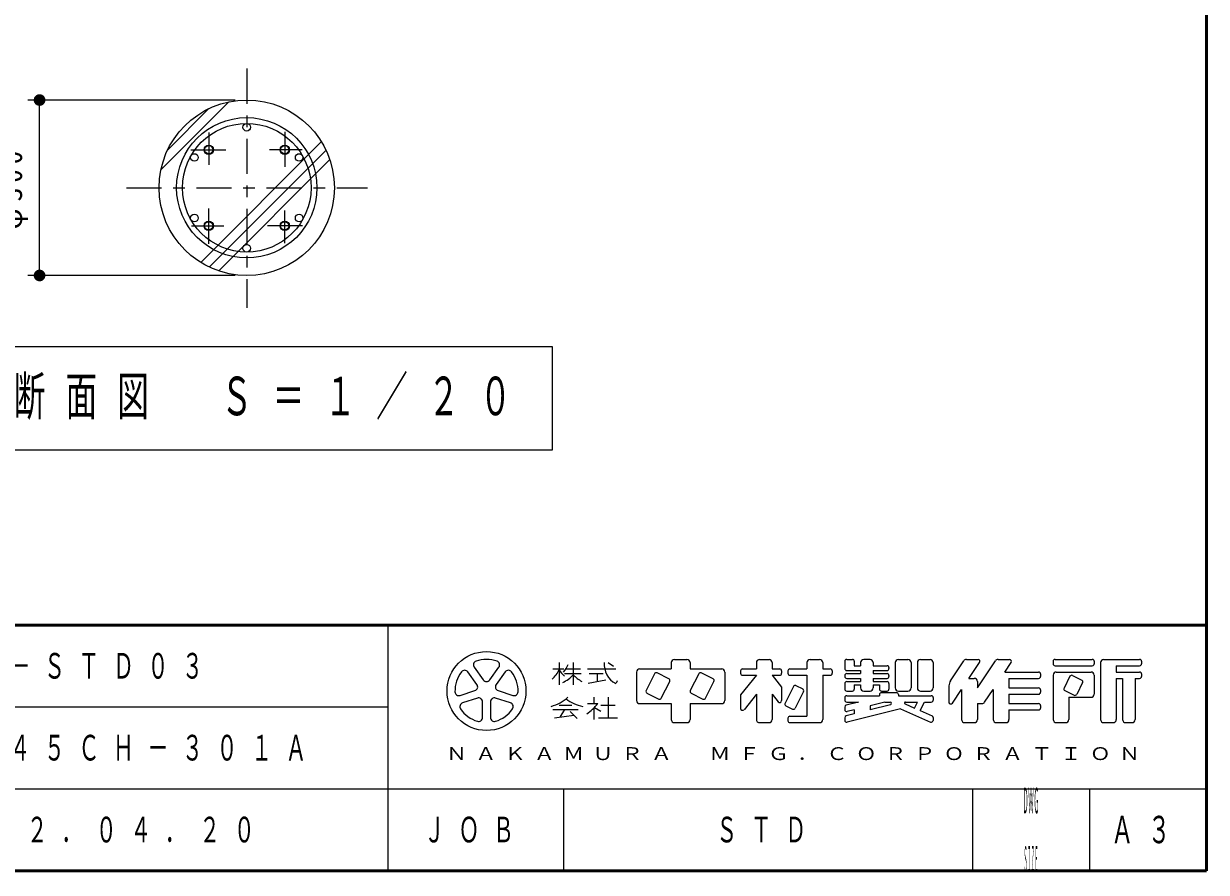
# Model space of a CAD drawing. Units: millimetres on the paper, with parts at other scales. Extents: x -385 to 6, y 0 to 267.
# Drawn here: x -101.2 to 0, y -0.1 to 72.4 of the extents above; entities that cross this region are included whole.
import ezdxf
from ezdxf.enums import TextEntityAlignment as Align

# ---------------------------------------------------------------- set-up
doc = ezdxf.new("R2010")
doc.units = ezdxf.units.MM
doc.linetypes.add('USER2', pattern=[6, 3, -1, 1, -1])
doc.layers.add('LY_1', color=7, linetype='Continuous', lineweight=25)
doc.styles.add('ＭＳ ゴシック', font='')
doc.styles.get('ＭＳ ゴシック').set_extended_font_data('MS Gothic')

# ---------------------------------------------------------------- blocks, each defined once
blk = doc.blocks.new('filled_dot')
at = {"color": 0, "linetype": 'Continuous', "lineweight": -2, "const_width": 1.25}
blk.add_lwpolyline([(-0.625, 0, 1), (0.625, 0, 1)], format="xyb", close=True, dxfattribs=at)

msp = doc.modelspace()

# ---------------------------------------------------------------- linework, layer by layer
at = {"layer": 'LY_1', "lineweight": 50}
for p, q in [((0, 0), (0, 267)), ((-385, 21), (0, 21)), ((-385, 0), (0, 0))]:
    msp.add_line(p, q, dxfattribs=at)
at = {"layer": 'LY_1', "linetype": 'USER2', "lineweight": 13}
for p, q in [((-82.08, 68.574), (-82.08, 48.125)), ((-92.377, 58.388), (-71.755, 58.388))]:
    msp.add_line(p, q, dxfattribs=at)
at = {"layer": 'LY_1', "lineweight": 13}
for p, q in [((-83.08, 65.888), (-100.802, 65.888)), ((-99.802, 50.888), (-99.802, 65.888)), ((-89.422, 59.919), (-83.611, 65.73)), ((-88.844, 61.629), (-85.321, 65.152)), ((-86.021, 52.007), (-75.699, 62.329)), ((-85.287, 51.609), (-75.3, 61.596)), ((-84.482, 51.283), (-74.975, 60.79)), ((-83.08, 50.888), (-100.802, 50.888)), ((-55.93, 44.788), (-108.23, 44.788)), ((-55.93, 35.988), (-55.93, 44.788)), ((-108.23, 35.988), (-55.93, 35.988)), ((-62.629, 17.393), (-61.844, 16.313)), ((-61.298, 16.313), (-60.513, 17.393)), ((-48.476, 17.253), (-45.776, 17.253)), ((-45.776, 17.793), (-45.776, 17.253)), ((-45.506, 18.063), (-44.426, 18.063)), ((-44.156, 17.793), (-44.156, 17.253)), ((-44.156, 17.253), (-41.456, 17.253)), ((-39.674, 17.253), (-38.486, 17.253)), ((-38.486, 17.793), (-38.486, 17.253)), ((-38.216, 18.063), (-37.406, 18.063)), ((-37.136, 17.793), (-37.136, 17.253)), ((-37.136, 17.253), (-36.488, 17.253)), ((-35.624, 17.253), (-34.166, 17.253)), ((-34.166, 17.793), (-34.166, 17.253)), ((-33.896, 18.063), (-33.086, 18.063)), ((-32.816, 17.793), (-32.816, 17.253)), ((-32.816, 17.253), (-32.168, 17.253)), ((-30.926, 17.901), (-30.926, 17.28)), ((-30.764, 18.063), (-30.278, 18.063)), ((-30.116, 17.901), (-30.116, 17.523)), ((-30.116, 17.523), (-29.576, 17.523)), ((-29.576, 17.793), (-29.576, 17.523)), ((-28.766, 18.063), (-29.306, 18.063)), ((-28.496, 17.793), (-28.496, 17.523)), ((-28.496, 17.523), (-27.308, 17.523)), ((-27.146, 17.361), (-27.146, 17.28)), ((-26.606, 17.793), (-26.606, 15.633)), ((-26.336, 18.063), (-25.526, 18.063)), ((-25.256, 17.793), (-25.256, 15.633)), ((-24.716, 17.793), (-24.716, 15.633)), ((-24.446, 18.063), (-23.636, 18.063)), ((-23.366, 17.793), (-23.366, 15.633)), ((-21.88, 16.242), (-20.746, 17.943)), ((-20.521, 18.063), (-19.529, 18.063)), ((-20.306, 16.443), (-19.394, 17.811)), ((-19.586, 15.633), (-18.046, 17.943)), ((-17.821, 18.063), (-16.829, 18.063)), ((-17.246, 16.983), (-16.694, 17.811)), ((-13.106, 17.901), (-13.106, 17.685)), ((-12.944, 18.063), (-9.758, 18.063)), ((-12.944, 17.523), (-9.758, 17.523)), ((-9.596, 17.901), (-9.596, 17.685)), ((-9.056, 17.793), (-9.056, 12.933)), ((-8.786, 18.063), (-5.708, 18.063)), ((-7.706, 17.523), (-7.706, 16.983)), ((-7.706, 17.523), (-5.708, 17.523)), ((-5.546, 17.901), (-5.546, 17.685)), ((-62.39, 15.917), (-63.175, 16.997)), ((-59.967, 16.997), (-60.752, 15.917)), ((-48.746, 16.983), (-48.746, 14.553)), ((-47.198, 16.838), (-47.918, 15.4)), ((-45.975, 16.408), (-46.981, 16.911)), ((-46.622, 14.752), (-45.902, 16.19)), ((-43.418, 16.838), (-44.138, 15.4)), ((-42.195, 16.408), (-43.201, 16.911)), ((-42.842, 14.752), (-42.122, 16.19)), ((-41.186, 16.983), (-41.186, 14.553)), ((-39.836, 17.091), (-39.836, 16.875)), ((-38.486, 16.713), (-39.836, 15.026)), ((-39.674, 16.713), (-38.486, 16.713)), ((-37.136, 16.713), (-36.326, 15.701)), ((-37.136, 16.713), (-36.488, 16.713)), ((-36.326, 17.091), (-36.326, 16.875)), ((-35.786, 17.091), (-35.786, 16.875)), ((-35.624, 16.713), (-34.166, 16.713)), ((-34.166, 16.713), (-34.166, 13.203)), ((-32.816, 16.713), (-32.816, 12.933)), ((-32.816, 16.713), (-32.168, 16.713)), ((-32.006, 17.091), (-32.006, 16.875)), ((-30.926, 16.686), (-30.926, 16.605)), ((-30.764, 17.118), (-29.576, 17.118)), ((-30.764, 16.848), (-29.576, 16.848)), ((-30.764, 16.443), (-29.576, 16.443)), ((-29.576, 17.118), (-29.576, 16.848)), ((-29.576, 16.443), (-29.576, 16.173)), ((-28.496, 17.118), (-27.308, 17.118)), ((-28.496, 17.118), (-28.496, 16.848)), ((-28.496, 16.848), (-27.308, 16.848)), ((-28.496, 16.443), (-27.308, 16.443)), ((-28.496, 16.443), (-28.496, 16.173)), ((-27.146, 16.686), (-27.146, 16.605)), ((-20.306, 16.443), (-19.856, 16.443)), ((-17.246, 16.983), (-14.348, 16.983)), ((-16.886, 16.443), (-14.348, 16.443)), ((-16.886, 16.443), (-16.886, 15.633)), ((-14.186, 16.821), (-14.186, 16.605)), ((-13.106, 16.713), (-13.106, 12.933)), ((-12.836, 16.983), (-9.866, 16.983)), ((-11.666, 16.622), (-12.17, 15.616)), ((-11.449, 16.695), (-10.659, 16.3)), ((-9.596, 16.713), (-9.596, 15.093)), ((-7.706, 16.983), (-5.708, 16.983)), ((-7.706, 16.443), (-7.166, 16.443)), ((-7.706, 16.443), (-7.706, 12.933)), ((-7.166, 16.443), (-7.166, 12.933)), ((-6.086, 16.443), (-5.708, 16.443)), ((-6.086, 16.443), (-6.086, 12.933)), ((-5.546, 16.821), (-5.546, 16.605)), ((-63.828, 14.985), (-62.559, 15.397)), ((-60.583, 15.397), (-59.313, 14.985)), ((-47.845, 15.183), (-46.839, 14.68)), ((-44.065, 15.183), (-43.059, 14.68)), ((-36.326, 15.701), (-36.326, 14.543)), ((-35.318, 15.758), (-36.038, 14.32)), ((-34.454, 15.326), (-35.174, 13.888)), ((-35.101, 15.831), (-34.527, 15.544)), ((-30.926, 16.011), (-30.926, 15.525)), ((-30.764, 16.173), (-29.576, 16.173)), ((-30.764, 15.363), (-30.278, 15.363)), ((-30.116, 15.903), (-29.576, 15.903)), ((-30.116, 15.903), (-30.116, 15.525)), ((-29.576, 15.903), (-29.576, 15.633)), ((-29.306, 15.363), (-28.766, 15.363)), ((-28.496, 16.173), (-27.308, 16.173)), ((-28.496, 15.903), (-28.496, 15.633)), ((-28.496, 15.903), (-27.956, 15.903)), ((-27.956, 15.903), (-27.956, 15.525)), ((-27.794, 15.363), (-27.308, 15.363)), ((-27.794, 15.228), (-26.498, 15.228)), ((-27.146, 16.011), (-27.146, 15.525)), ((-26.336, 15.363), (-25.526, 15.363)), ((-24.446, 15.363), (-23.636, 15.363)), ((-22.016, 15.793), (-22.016, 14.413)), ((-21.719, 14.323), (-20.936, 15.498)), ((-20.936, 15.498), (-20.936, 12.933)), ((-19.586, 16.173), (-19.586, 15.633)), ((-18.966, 14.404), (-18.236, 15.498)), ((-18.236, 15.498), (-18.236, 12.933)), ((-16.886, 15.633), (-14.348, 15.633)), ((-14.186, 15.471), (-14.186, 15.255)), ((-12.097, 15.399), (-11.307, 15.004)), ((-10.586, 16.082), (-11.09, 15.076)), ((-62.35, 14.755), (-63.62, 14.343)), ((-61.908, 13.099), (-61.908, 14.434)), ((-61.233, 14.434), (-61.233, 13.099)), ((-59.522, 14.343), (-60.792, 14.755)), ((-48.476, 14.283), (-45.776, 14.283)), ((-45.776, 14.283), (-45.776, 12.933)), ((-44.156, 14.283), (-41.456, 14.283)), ((-44.156, 14.283), (-44.156, 12.933)), ((-39.836, 15.026), (-39.836, 13.868)), ((-38.486, 15.093), (-39.547, 13.766)), ((-38.486, 15.093), (-38.486, 12.933)), ((-37.136, 15.093), (-36.614, 14.441)), ((-37.136, 15.093), (-37.136, 12.933)), ((-30.926, 14.796), (-30.926, 14.58)), ((-29.74, 14.418), (-30.803, 14.152)), ((-30.764, 14.958), (-27.956, 14.958)), ((-30.764, 14.418), (-29.74, 14.418)), ((-27.513, 14.418), (-28.766, 14.105)), ((-27.023, 14.179), (-28.766, 13.743)), ((-27.956, 15.066), (-27.956, 14.958)), ((-27.513, 14.418), (-27.053, 14.418)), ((-26.336, 15.066), (-26.336, 14.958)), ((-26.336, 14.958), (-23.528, 14.958)), ((-25.771, 14.263), (-24.968, 13.906)), ((-25.738, 14.418), (-24.712, 14.418)), ((-24.968, 13.906), (-24.712, 14.418)), ((-24.474, 13.687), (-24.108, 14.418)), ((-24.108, 14.418), (-23.528, 14.418)), ((-23.366, 14.796), (-23.366, 14.58)), ((-19.586, 14.283), (-19.19, 14.283)), ((-19.586, 14.283), (-19.586, 12.933)), ((-16.886, 15.093), (-16.886, 14.283)), ((-16.886, 15.093), (-14.348, 15.093)), ((-16.886, 14.283), (-14.348, 14.283)), ((-11.756, 14.823), (-11.756, 12.933)), ((-11.756, 14.823), (-9.866, 14.823)), ((-35.965, 14.103), (-35.391, 13.816)), ((-35.624, 13.203), (-34.166, 13.203)), ((-30.926, 13.995), (-30.926, 13.773)), ((-30.116, 13.406), (-30.803, 13.234)), ((-26.15, 13.841), (-30.725, 12.697)), ((-30.116, 13.768), (-30.725, 13.615)), ((-30.116, 13.768), (-30.116, 13.406)), ((-28.766, 14.105), (-28.766, 13.743)), ((-26.15, 13.841), (-23.594, 12.705)), ((-24.474, 13.687), (-23.462, 13.237)), ((-16.886, 13.743), (-16.886, 12.933)), ((-16.886, 13.743), (-14.348, 13.743)), ((-14.186, 14.121), (-14.186, 13.905)), ((-45.506, 12.663), (-44.426, 12.663)), ((-38.216, 12.663), (-37.406, 12.663)), ((-35.786, 13.041), (-35.786, 12.825)), ((-35.624, 12.663), (-33.086, 12.663)), ((-30.926, 13.077), (-30.926, 12.854)), ((-23.366, 13.089), (-23.366, 12.853)), ((-20.666, 12.663), (-19.856, 12.663)), ((-17.966, 12.663), (-17.156, 12.663)), ((-12.836, 12.663), (-12.026, 12.663)), ((-8.786, 12.663), (-7.976, 12.663)), ((-6.896, 12.663), (-6.356, 12.663)), ((-10, 7), (-10, 0))]:
    msp.add_line(p, q, dxfattribs=at)
at = {"layer": 'LY_1', "color": 190, "linetype": 'USER2', "lineweight": 13}
for p, q in [((-85.33, 63.119), (-85.33, 60.341)), ((-78.83, 63.17), (-78.83, 60.158)), ((-86.862, 61.638), (-83.849, 61.638)), ((-77.349, 61.638), (-80.127, 61.638)), ((-85.33, 53.606), (-85.33, 56.619)), ((-78.83, 53.657), (-78.83, 56.435)), ((-86.811, 55.138), (-84.032, 55.138)), ((-77.298, 55.138), (-80.31, 55.138))]:
    msp.add_line(p, q, dxfattribs=at)
at = {"layer": 'LY_1', "color": 211}
for p, q in [((-70, 21), (-70, 0)), ((-187.5, 14), (-70, 14)), ((-242.5, 7), (0, 7)), ((-20, 7), (-20, 0))]:
    msp.add_line(p, q, dxfattribs=at)
at = {"layer": 'LY_1'}
for p, q in [((-55.901, 17.253), (-54.956, 17.253)), ((-55.361, 17.793), (-55.361, 15.903)), ((-54.769, 17.253), (-53.525, 17.253)), ((-54.146, 17.793), (-54.146, 15.903)), ((-52.931, 17.253), (-50.501, 17.253)), ((-50.719, 17.467), (-51.16, 17.761)), ((-54.915, 16.848), (-53.471, 16.848)), ((-52.889, 16.02), (-51.353, 16.327)), ((-52.796, 16.848), (-51.581, 16.848)), ((-52.121, 16.848), (-52.121, 16.173)), ((-52.931, 14.283), (-52.051, 14.283)), ((-52.391, 14.823), (-52.391, 14.283)), ((-51.176, 14.823), (-51.176, 13.068)), ((-55.901, 13.784), (-53.741, 13.784)), ((-55.765, 13.067), (-54.113, 13.304)), ((-55.361, 14.148), (-54.281, 14.148)), ((-54.899, 13.784), (-55.289, 13.136)), ((-54.416, 13.607), (-53.81, 13.001)), ((-52.391, 13.91), (-52.391, 12.933)), ((-52.34, 13.96), (-51.796, 13.646)), ((-51.783, 14.148), (-50.568, 14.148)), ((-51.986, 13.068), (-50.366, 13.068)), ((-55, 7), (-55, 0))]:
    msp.add_line(p, q, dxfattribs=at)
at = {"layer": 'LY_1', "color": 190}
msp.add_circle((-82.08, 58.388), 7.5, dxfattribs=at)
at = {"layer": 'LY_1', "color": 190, "lineweight": 13}
for centre, radius in [((-82.08, 58.388), 6), ((-82.08, 58.388), 5.5), ((-82.08, 63.563), 0.325), ((-86.562, 60.976), 0.325), ((-77.598, 60.976), 0.325), ((-86.562, 55.801), 0.325), ((-77.598, 55.801), 0.325), ((-82.08, 53.213), 0.325)]:
    msp.add_circle(centre, radius, dxfattribs=at)
at = {"layer": 'LY_1', "lineweight": 13}
for centre, radius in [((-85.33, 61.638), 0.4), ((-85.33, 61.638), 0.35), ((-78.83, 61.638), 0.4), ((-78.83, 61.638), 0.35), ((-85.33, 55.138), 0.4), ((-85.33, 55.138), 0.35), ((-78.83, 55.138), 0.4), ((-78.83, 55.138), 0.35), ((-61.571, 15.363), 3.375)]:
    msp.add_circle(centre, radius, dxfattribs=at)
for centre, radius, start, end in [((-62.356, 17.592), 0.338, 109.39847, 215.99997), ((-61.571, 15.363), 2.7, 70.60155, 109.39847), ((-60.786, 17.592), 0.338, 324, 70.60155), ((-48.476, 16.983), 0.27, 89.99998, 179.99996), ((-45.506, 17.793), 0.27, 89.99998, 179.99996), ((-44.426, 17.793), 0.27, 0, 89.99998), ((-41.456, 16.983), 0.27, 0, 89.99998), ((-39.674, 17.091), 0.162, 89.99998, 179.99996), ((-38.216, 17.793), 0.27, 89.99998, 179.99996), ((-37.406, 17.793), 0.27, 0, 89.99998), ((-36.488, 17.091), 0.162, 0, 89.99998), ((-35.624, 17.091), 0.162, 89.99998, 179.99996), ((-33.896, 17.793), 0.27, 89.99998, 179.99996), ((-33.086, 17.793), 0.27, 0, 89.99998), ((-32.168, 17.091), 0.162, 0, 89.99998), ((-30.764, 17.901), 0.162, 89.99998, 179.99996), ((-30.764, 17.28), 0.162, 179.99998, 270.00002), ((-30.278, 17.901), 0.162, 0, 89.99998), ((-29.306, 17.793), 0.27, 89.99998, 179.99996), ((-28.766, 17.793), 0.27, 0, 89.99998), ((-27.308, 17.361), 0.162, 0, 89.99998), ((-27.308, 17.28), 0.162, 270.00002, 0), ((-26.336, 17.793), 0.27, 89.99998, 179.99996), ((-25.526, 17.793), 0.27, 0, 89.99998), ((-24.446, 17.793), 0.27, 89.99998, 179.99996), ((-23.636, 17.793), 0.27, 0, 89.99998), ((-20.521, 17.793), 0.27, 89.99998, 146.30984), ((-19.529, 17.901), 0.162, 326.31015, 89.99998), ((-17.821, 17.793), 0.27, 89.99998, 146.3098), ((-16.829, 17.901), 0.162, 326.31003, 89.99998), ((-12.944, 17.901), 0.162, 89.99998, 179.99996), ((-12.944, 17.685), 0.162, 179.99998, 270.00002), ((-9.758, 17.901), 0.162, 0, 89.99998), ((-9.758, 17.685), 0.162, 270.00002, 0), ((-8.786, 17.793), 0.27, 89.99998, 179.99996), ((-5.708, 17.901), 0.162, 0, 89.99998), ((-5.708, 17.685), 0.162, 270.00002, 0), ((-61.571, 15.363), 2.7, 142.60154, 181.39846), ((-63.448, 16.798), 0.338, 35.99999, 142.60154), ((-61.571, 16.512), 0.338, 215.99998, 324), ((-59.694, 16.798), 0.338, 37.39846, 143.99995), ((-61.571, 15.363), 2.7, 358.60155, 37.39847), ((-47.054, 16.766), 0.162, 63.43492, 153.43499), ((-46.047, 16.263), 0.162, 333.4349, 63.43487), ((-43.274, 16.766), 0.162, 63.43492, 153.43499), ((-42.267, 16.263), 0.162, 333.4349, 63.43487), ((-39.674, 16.875), 0.162, 179.99998, 270.00002), ((-36.488, 16.875), 0.162, 270.00002, 0), ((-35.624, 16.875), 0.162, 179.99998, 270.00002), ((-32.168, 16.875), 0.162, 270.00002, 0), ((-30.764, 16.686), 0.162, 89.99998, 179.99996), ((-30.764, 16.605), 0.162, 179.99998, 270.00002), ((-27.308, 16.686), 0.162, 0, 89.99998), ((-27.308, 16.605), 0.162, 270.00002, 0), ((-21.206, 15.793), 0.81, 146.30999, 179.99996), ((-19.856, 16.173), 0.27, 0, 89.99998), ((-14.348, 16.821), 0.162, 0, 89.99998), ((-14.348, 16.605), 0.162, 270.00002, 0), ((-12.836, 16.713), 0.27, 89.99998, 179.99996), ((-11.522, 16.55), 0.162, 63.43447, 153.43474), ((-10.731, 16.155), 0.162, 333.43484, 63.43447), ((-9.866, 16.713), 0.27, 0, 89.99998), ((-5.708, 16.821), 0.162, 0, 89.99998), ((-5.708, 16.605), 0.162, 270.00002, 0), ((-63.933, 15.306), 0.338, 181.39848, 287.99997), ((-62.663, 15.718), 0.338, 287.99998, 35.99999), ((-60.479, 15.718), 0.338, 143.99996, 251.99999), ((-59.209, 15.306), 0.338, 252.00001, 358.60156), ((-47.773, 15.328), 0.162, 153.43495, 243.43485), ((-43.993, 15.328), 0.162, 153.43495, 243.43485), ((-35.174, 15.686), 0.162, 63.43487, 153.43498), ((-34.599, 15.399), 0.162, 333.43492, 63.43493), ((-30.764, 16.011), 0.162, 89.99998, 179.99996), ((-30.764, 15.525), 0.162, 179.99998, 270.00002), ((-30.278, 15.525), 0.162, 270.00002, 0), ((-29.306, 15.633), 0.27, 179.99998, 270.00002), ((-28.766, 15.633), 0.27, 270.00002, 0), ((-27.794, 15.525), 0.162, 179.99998, 270.00002), ((-27.794, 15.066), 0.162, 89.99998, 179.99996), ((-27.308, 16.011), 0.162, 0, 89.99998), ((-27.308, 15.525), 0.162, 270.00002, 0), ((-26.336, 15.633), 0.27, 179.99998, 270.00002), ((-26.498, 15.066), 0.162, 0, 89.99998), ((-25.526, 15.633), 0.27, 270.00002, 0), ((-24.446, 15.633), 0.27, 179.99998, 270.00002), ((-23.636, 15.633), 0.27, 270.00002, 0), ((-14.348, 15.471), 0.162, 0, 89.99998), ((-14.348, 15.255), 0.162, 270.00002, 0), ((-12.025, 15.544), 0.162, 153.43517, 243.43529), ((-63.516, 14.022), 0.338, 107.99999, 214.60154), ((-62.246, 14.434), 0.338, 359.99997, 107.99999), ((-60.896, 14.434), 0.338, 71.99997, 179.99999), ((-59.626, 14.022), 0.338, 325.39847, 71.99996), ((-48.476, 14.553), 0.27, 179.99998, 270.00002), ((-46.766, 14.825), 0.162, 243.43498, 333.43496), ((-42.986, 14.825), 0.162, 243.43498, 333.43496), ((-41.456, 14.553), 0.27, 270.00002, 0), ((-36.488, 14.543), 0.162, 218.65962, 0), ((-35.893, 14.248), 0.162, 153.43487, 243.4348), ((-30.764, 14.796), 0.162, 89.99998, 179.99996), ((-30.764, 14.58), 0.162, 179.99998, 270.00002), ((-27.053, 14.297), 0.121, 284.0365, 89.99998), ((-25.738, 14.337), 0.081, 89.99998, 246.03817), ((-23.528, 14.796), 0.162, 0, 89.99998), ((-23.528, 14.58), 0.162, 270.00002, 0), ((-21.854, 14.413), 0.162, 179.99998, 326.30997), ((-19.19, 14.553), 0.27, 270.00002, 326.31002), ((-14.348, 14.121), 0.162, 0, 89.99998), ((-11.234, 15.149), 0.162, 243.43534, 333.43491), ((-9.866, 15.093), 0.27, 270.00002, 0), ((-61.571, 15.363), 2.7, 214.60156, 253.39848), ((-61.571, 15.363), 2.7, 286.60155, 325.39847), ((-39.674, 13.868), 0.162, 179.99998, 321.34037), ((-35.624, 13.041), 0.162, 89.99998, 179.99996), ((-35.318, 13.961), 0.162, 243.43487, 333.43498), ((-30.764, 13.995), 0.162, 104.03614, 179.99996), ((-30.764, 13.773), 0.162, 179.99998, 284.03612), ((-30.764, 13.077), 0.162, 104.03614, 179.99996), ((-23.528, 13.089), 0.162, 0, 66.03701), ((-14.348, 13.905), 0.162, 270.00002, 0), ((-62.246, 13.099), 0.338, 253.39847, 359.99997), ((-60.896, 13.099), 0.338, 179.99999, 286.60154), ((-45.506, 12.933), 0.27, 179.99998, 270.00002), ((-44.426, 12.933), 0.27, 270.00002, 0), ((-38.216, 12.933), 0.27, 179.99998, 270.00002), ((-37.406, 12.933), 0.27, 270.00002, 0), ((-35.624, 12.825), 0.162, 179.99998, 270.00002), ((-33.086, 12.933), 0.27, 270.00002, 0), ((-30.764, 12.854), 0.162, 179.99998, 284.03612), ((-23.528, 12.853), 0.162, 246.03699, 0), ((-20.666, 12.933), 0.27, 179.99998, 270.00002), ((-19.856, 12.933), 0.27, 270.00002, 0), ((-17.966, 12.933), 0.27, 179.99998, 270.00002), ((-17.156, 12.933), 0.27, 270.00002, 0), ((-12.836, 12.933), 0.27, 179.99998, 270.00002), ((-12.026, 12.933), 0.27, 270.00002, 0), ((-8.786, 12.933), 0.27, 179.99998, 270.00002), ((-7.976, 12.933), 0.27, 270.00002, 0), ((-6.896, 12.933), 0.27, 179.99998, 270.00002), ((-6.356, 12.933), 0.27, 270.00002, 0)]:
    msp.add_arc(centre, radius, start, end, dxfattribs=at)
at = {"layer": 'LY_1'}
for centre, radius, start, end in [((-56.002, 18.047), 1.467, 313.72108, 343.54317), ((-49.563, 17.694), 1.953, 177.09472, 240.51891), ((-57.466, 18.084), 2.285, 311.36185, 337.13638), ((-53.383, 18.427), 2.345, 212.50346, 230.00631), ((-56.374, 18.818), 3.034, 295.86917, 317.23867), ((-51.918, 18.818), 3.034, 222.76131, 240.10806), ((-51.54, 16.805), 1.299, 321.42112, 334.8249), ((-56.898, 17.257), 3.32, 285.11261, 313.40619), ((-52.77, 17.194), 3.192, 231.17281, 259.75506), ((-55.66, 17.226), 4.657, 304.87257, 320.80411)]:
    msp.add_arc(centre, radius, start, end, dxfattribs=at)

# ---------------------------------------------------------------- block references
at = {"layer": 'LY_1', "lineweight": 13, "xscale": 0.4, "yscale": 0.4}
for p, rotation in [((-99.802, 65.888), 270), ((-99.802, 50.888), 90)]:
    msp.add_blockref('filled_dot', p, dxfattribs=dict(at, rotation=rotation))

# ---------------------------------------------------------------- texts
at = {"layer": 'LY_1', "style": 'ＭＳ ゴシック'}
for s, width, p in [('ＤＷＧ', 0.15, (-15, 6)), ('ＳＩＺＥ', 0.1, (-15, 1))]:
    msp.add_text(s, height=2.199, dxfattribs=dict(at, width=width)).set_placement(p, align=Align.MIDDLE_CENTER)
at = {"layer": 'LY_1', "insert": (-100.802, 58.388), "char_height": 1.833, "attachment_point": 8, "rotation": 90, "style": 'ＭＳ ゴシック'}
msp.add_mtext('\\T1.33;\\W0.95;φ300', dxfattribs=at)
at = {"layer": 'LY_1', "attachment_point": 5, "style": 'ＭＳ ゴシック'}
for s, insert, char_height in [('\\T1.64;\\W0.6;柱断面図\u3000Ｓ＝１／２０', (-82.08, 40.388), 3.299), ('\\T1.64;\\W0.6;Ｂ－ＳＴＤ０３', (-95, 17.5), 2.199), ('\\T1.64;\\W0.6;ＢＺＭＡ４５ＣＨ－３０１Ａ', (-95, 10.5), 2.199), ('\\T1.64;\\W0.6;２０２２．０４．２０', (-95, 3.5), 2.199), ('\\T1.64;\\W0.6;ＳＴＤ', (-37.5, 3.5), 2.199)]:
    msp.add_mtext(s, dxfattribs=dict(at, insert=insert, char_height=char_height))
at = {"layer": 'LY_1', "color": 4, "attachment_point": 5, "style": 'ＭＳ ゴシック'}
for s, insert, char_height in [('\\T1.39;\\W1.2;ＮＡＫＡＭＵＲＡ\u3000ＭＦＧ．ＣＯＲＰＯＲＡＴＩＯＮ', (-35, 10), 1.1), ('\\T1.64;\\W0.6;ＪＯＢ', (-62.5, 3.5), 2.199), ('\\T1.64;\\W0.6;Ａ３', (-5, 3.5), 2.346)]:
    msp.add_mtext(s, dxfattribs=dict(at, insert=insert, char_height=char_height))

doc.saveas('drawing.dxf')
